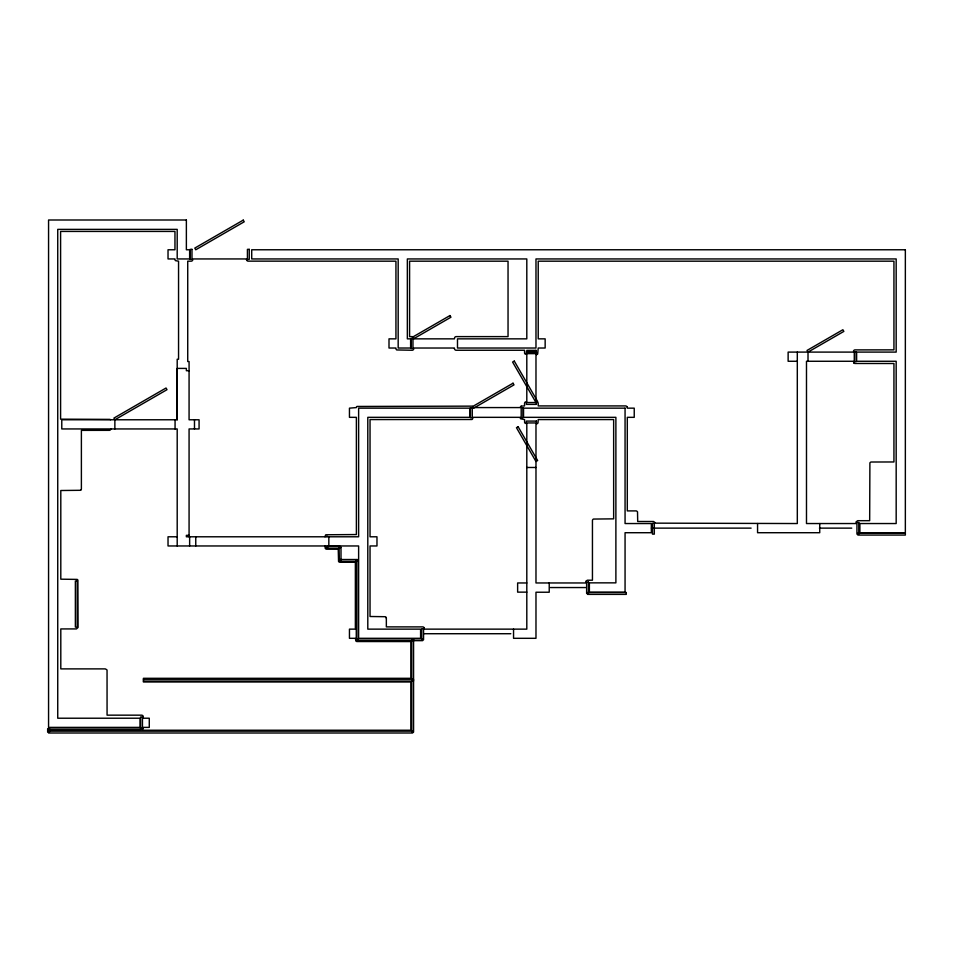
<?xml version="1.0" encoding="UTF-8"?>
<svg xmlns="http://www.w3.org/2000/svg" width="953" height="953" viewBox="0 0 953 953"><rect width="100%" height="100%" fill="white"/><g stroke="black" fill="none" stroke-linecap="round" stroke-linejoin="round"><path stroke-width="1.43" d="M177.198 545.962L177.198 428.945L61.778 428.945L61.778 419.773L177.198 419.773L177.198 368.406L186.371 368.406L186.371 370.717L189.075 370.717M110.905 428.945L110.727 429.41A1.775 1.775 0 0 1 110.143 430.053A1.894 1.894 0 0 1 109.476 430.339L81.386 430.375L81.386 488.853A1.906 1.906 0 0 1 81.255 489.377L80.85 489.973M114.872 419.773L167.001 389.682L166.036 388.002L113.907 418.105L114.872 419.773L114.872 428.945M808.013 352.098L843.846 331.406L842.881 329.738L807.048 350.43L808.013 352.098L808.013 361.27M521.243 406.133L524.555 405.918L524.567 403.286A1.739 1.739 0 0 1 525.496 401.904L526.806 401.63L526.806 354.54L525.103 354.004A1.775 1.775 0 0 1 524.865 353.73A1.87 1.87 0 0 1 524.591 353.063L524.555 350.263L456.094 350.251A1.739 1.739 0 0 1 455.57 350.12L455.403 350.049A1.918 1.918 0 0 1 454.486 348.917L454.438 348.024L413.864 348.024L413.65 349.286A1.918 1.918 0 0 1 412.887 350.061L412.732 350.12A1.739 1.739 0 0 1 412.208 350.251L396.746 349.954A1.787 1.787 0 0 1 396.472 349.727A1.918 1.918 0 0 1 396.245 349.441A1.823 1.823 0 0 1 395.971 348.786L395.936 348.024L389.003 348.024L389.003 338.851L395.936 338.851L395.936 261.182L247.983 261.146A1.846 1.846 0 0 1 247.482 260.967A1.918 1.918 0 0 1 246.803 260.348M536.742 354.504L535.979 354.54L535.979 401.63M797.316 361.27L788.131 361.27L788.131 352.098L853.364 352.098L853.59 350.823A1.775 1.775 0 0 1 854.043 350.275L854.186 350.168A1.894 1.894 0 0 1 854.841 349.894L893.938 349.858L893.938 261.182L538.219 261.182L538.219 338.851L545.152 338.851L545.152 348.024L538.219 348.024L537.683 354.004A1.918 1.918 0 0 1 536.73 354.516M526.806 467.482L535.979 467.482M651.423 528.129L751.107 528.129M819.413 528.129L851.744 528.129M189.075 535.336L186.371 535.336L186.371 536.789L358.626 536.789L358.626 408.158L469.924 408.158L469.924 417.331L367.798 417.331L367.798 629.135L420.595 629.135L420.595 638.307L358.626 638.307L358.626 545.962L168.026 545.962L168.026 536.789L177.198 536.789M325.902 536.384L327.749 536.384M325.902 547.391L327.749 547.391M526.806 582.962L517.634 582.962L517.634 592.135L526.806 592.135M550.322 587.548L585.583 587.548M423.823 633.721L510.82 633.721M143.415 679.227L413.471 679.227L413.471 681.061L143.415 681.061M536.742 401.666L538.076 402.762A1.906 1.906 0 0 1 538.207 403.286L538.219 405.918L625.644 405.918A1.906 1.906 0 0 1 626.169 406.049L626.764 406.454A1.906 1.906 0 0 1 627.122 406.907M110.477 419.773L110.405 419.701A1.918 1.918 0 0 0 109.976 419.38L60.599 419.165L60.599 231.424L174.959 231.424L174.959 249.769L168.026 249.769L168.026 258.942L174.959 258.942L174.995 259.704A1.87 1.87 0 0 0 175.269 260.372A1.775 1.775 0 0 0 175.495 260.645L178.556 261.182L178.556 359.233L177.198 359.233L177.198 419.773M853.9 362.974L853.364 361.27L806.488 361.27L806.488 523.542L856.02 523.542L856.02 522.339A1.906 1.906 0 0 1 856.151 521.815L857.676 520.695L869.672 520.683L869.898 462.944A1.775 1.775 0 0 1 870.351 462.396L870.494 462.276A1.894 1.894 0 0 1 871.149 462.014L893.938 461.967L893.938 363.51L854.841 363.474A1.906 1.906 0 0 1 853.888 362.974M386.215 617.627L385.929 617.163A1.775 1.775 0 0 0 385.381 616.71L370.038 616.496L370.038 545.962L376.971 545.962L376.971 536.789L370.038 536.789L370.038 419.57L471.89 419.499A1.894 1.894 0 0 0 472.378 419.26L473.188 417.331L520.278 417.331L520.362 418.272A1.894 1.894 0 0 0 520.588 418.76L524.555 419.57L524.638 422.548A1.894 1.894 0 0 0 524.865 423.037L526.806 423.859L526.806 629.135L424.466 629.135L424.252 627.86M627.086 406.883L627.3 408.158L634.233 408.158L634.233 417.331L627.3 417.331L627.3 510.903L636.044 510.903A1.906 1.906 0 0 1 636.568 511.034L637.164 511.439A1.906 1.906 0 0 1 637.521 511.892L637.7 521.494L653.567 521.505L655.092 522.637A1.906 1.906 0 0 1 655.223 523.149L797.316 523.542L797.304 352.098M473.045 407.05L472.771 406.586A1.775 1.775 0 0 0 472.223 406.133L356.922 406.454A1.918 1.918 0 0 0 356.601 406.883L356.517 407.05A1.739 1.739 0 0 0 356.386 407.574L349.453 408.158L349.453 417.331L356.386 417.331L356.386 534.55L325.962 534.764A1.918 1.918 0 0 0 325.521 535.086L324.985 536.789M413.793 337.91L413.864 338.851L454.438 338.851L454.652 337.576A1.918 1.918 0 0 1 455.427 336.802L455.57 336.743A1.739 1.739 0 0 1 456.094 336.612L508.044 336.612L508.044 261.182L409.587 261.182L409.587 336.612L412.208 336.612A1.739 1.739 0 0 1 412.732 336.743L412.899 336.826A1.918 1.918 0 0 1 413.197 337.028M386.346 618.152L386.346 626.883L422.81 626.895A1.906 1.906 0 0 1 423.335 627.026L423.93 627.431A1.906 1.906 0 0 1 424.288 627.884M819.735 523.542L819.735 532.715L757.564 532.715L757.564 523.542M549.226 582.855L549.226 592.23L535.979 592.23L535.979 638.307L513.548 638.307L513.548 629.135M535.979 458.31L535.979 423.859L536.742 423.823A1.894 1.894 0 0 0 537.397 423.549A1.775 1.775 0 0 0 537.683 423.311A1.775 1.775 0 0 0 538.004 422.882L538.219 419.57L613.649 419.57L613.649 518.849L593.409 519.063A1.739 1.739 0 0 0 592.826 519.564A1.918 1.918 0 0 0 592.659 519.814L592.575 519.981A1.739 1.739 0 0 0 592.444 520.505L592.444 580.21L587.37 580.21L585.928 581.175A1.906 1.906 0 0 0 585.75 581.675L585.714 582.962L535.979 582.962L535.979 459.715M328.833 536.789L328.833 545.962M324.985 545.962L325.211 548.249A1.775 1.775 0 0 0 325.664 548.809A1.906 1.906 0 0 0 326.462 549.19L338.244 549.226L338.553 561.448A1.787 1.787 0 0 0 338.911 561.853A1.918 1.918 0 0 0 339.208 562.056L339.375 562.127A1.739 1.739 0 0 0 339.899 562.258L355.362 562.27L355.362 629.135L349.453 629.135L349.453 638.307L355.362 638.307L355.898 641.024A1.775 1.775 0 0 0 356.339 641.345A1.87 1.87 0 0 0 356.839 641.536L410.814 641.572L410.814 678.31L143.415 678.31L143.415 681.979L410.814 681.979L410.814 730.236L142.676 730.236L143.355 727.389L149.276 727.389L149.276 718.217L143.355 718.217L143.141 716.12A1.775 1.775 0 0 0 142.39 715.369L142.223 715.298A1.906 1.906 0 0 0 141.699 715.167L107.07 715.155L107.046 670.364A1.823 1.823 0 0 0 106.76 669.697L105.235 668.887L60.801 668.887L60.801 628.932L76.478 628.92L78.086 627.455L77.908 580.151A1.775 1.775 0 0 0 77.586 579.722A1.775 1.775 0 0 0 77.157 579.4L60.801 579.186L60.801 490.509L80.421 490.295A1.906 1.906 0 0 0 80.826 490.021M195.758 536.789L195.758 545.962M194.483 419.773L194.483 428.945M189.635 536.789L189.635 545.962M189.075 536.789L189.075 428.945L199.07 428.945L199.07 419.773L189.075 419.773L189.075 361.544L187.729 361.544L187.729 261.182L191.243 261.17A1.739 1.739 0 0 0 191.756 261.039L191.922 260.967A1.918 1.918 0 0 0 192.673 260.217L192.899 258.942L246.505 258.942L246.541 259.704A1.846 1.846 0 0 0 246.815 260.372M175.066 419.773L175.066 428.945M386.191 617.592A1.775 1.775 0 0 1 386.322 618.116M521.208 406.192A1.739 1.739 0 0 0 520.29 407.574L473.176 407.574A1.775 1.775 0 0 0 473.022 407.014M243.253 220.119L194.793 248.09L195.758 249.769L244.218 221.787L243.253 220.119M449.983 315.55L412.506 337.171L413.483 338.851L450.948 317.218L449.983 315.55M514.286 361.092L512.607 362.057L535.979 402.523L537.647 401.558L514.286 361.092M513.024 383.213L472.7 406.49L473.665 408.158L513.989 384.881L513.024 383.213M518.134 426.741L516.466 427.706L535.979 461.502L537.647 460.537L518.134 426.741M186.371 220L48.567 220L48.567 727.389L140.103 727.389L140.103 718.217L57.74 718.217L57.74 229.375L177.198 229.375L177.198 258.942L189.635 258.942L189.635 249.769L186.371 249.769L186.371 220M191.982 249.352L190.135 249.352L190.135 259.347L191.982 259.347L191.982 249.352M249.257 249.352L247.423 249.352L247.423 259.347L249.257 259.347L249.257 249.352M905.35 249.769L251.711 249.769L251.711 258.942L398.175 258.942L398.175 348.024L410.612 348.024L410.612 338.851L407.348 338.851L407.348 258.942L526.806 258.942L526.806 338.851L457.488 338.851L457.488 348.024L535.979 348.024L535.979 258.942L896.177 258.942L896.177 352.098L856.628 352.098L856.628 361.27L896.177 361.27L896.177 523.542L859.892 523.542L859.892 532.715L905.35 532.715L905.35 249.769M412.959 338.446L411.112 338.446L411.112 348.429L412.959 348.429L412.959 338.446M535.979 350.359L526.806 350.359L526.806 352.205L535.979 352.205L535.979 350.359M536.384 351.788L526.39 351.788L526.39 353.634L536.384 353.634L536.384 351.788M856.128 351.693L854.281 351.693L854.281 361.675L856.128 361.675L856.128 351.693M536.384 402.547L526.39 402.547L526.39 404.394L536.384 404.394L536.384 402.547M472.271 407.753L470.437 407.753L470.437 417.736L472.271 417.736L472.271 407.753M523.03 407.753L521.196 407.753L521.196 417.736L523.03 417.736L523.03 407.753M625.061 408.158L523.542 408.158L523.542 417.331L615.888 417.331L615.888 582.855L589.383 582.855L589.383 592.23L625.061 592.23L625.061 532.715L651.352 532.715L651.352 523.542L625.061 523.542L625.061 408.158M536.384 421.095L526.39 421.095L526.39 422.941L536.384 422.941L536.384 421.095M858.772 522.518L856.938 522.518L856.938 534.133L858.772 534.133L858.772 522.518M654.318 523.328L652.471 523.328L652.471 534.133L654.318 534.133L654.318 523.328M905.35 533.215L857.855 533.215L857.855 535.062L905.35 535.062L905.35 533.215M340.078 546.462L326.819 546.462L326.819 548.309L340.078 548.309L340.078 546.462M340.995 547.391L339.149 547.391L339.149 560.435L340.995 560.435L340.995 547.391M357.196 559.518L340.078 559.518L340.078 561.353L357.196 561.353L357.196 559.518M358.114 560.435L356.279 560.435L356.279 639.725L358.114 639.725L358.114 560.435M77.217 581.02L75.37 581.02L75.37 627.098L77.217 627.098L77.217 581.02M588.466 582.045L586.631 582.045L586.631 593.457L588.466 593.457L588.466 582.045M626.276 592.54L587.548 592.54L587.548 594.374L626.276 594.374L626.276 592.54M423.549 628.718L421.714 628.718L421.714 639.725L423.549 639.725L423.549 628.718M422.632 638.808L357.196 638.808L357.196 640.654L422.632 640.654L422.632 638.808M413.566 639.725L411.72 639.725L411.72 732.071L413.566 732.071L413.566 639.725M142.45 716.99L140.603 716.99L140.603 728.819L142.45 728.819L142.45 716.99M141.52 727.889L48.567 727.889L48.567 729.736L141.52 729.736L141.52 727.889M49.485 728.819L47.65 728.819L47.65 732.071L49.485 732.071L49.485 728.819M412.649 731.154L48.567 731.154L48.567 733L412.649 733L412.649 731.154"/></g></svg>
